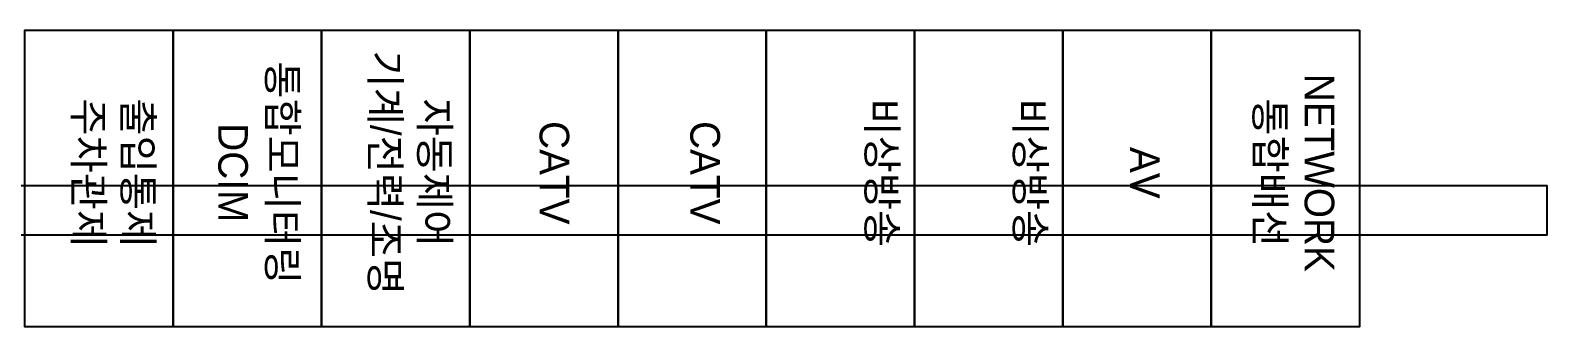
# Model space of a CAD drawing. Header units: millimetres. Extents: x 89450 to 753248, y -530175 to 1209785.
# Drawn here: x 441527 to 447662, y -108250 to -107050 of the extents above; entities that cross this region are included whole.
import ezdxf

# ---------------------------------------------------------------- set-up
doc = ezdxf.new("R2010")
doc.units = ezdxf.units.MM
doc.header["$LTSCALE"] = 150
doc.layers.add('------19 Communication Etc', color=3, linetype='Continuous')
doc.layers.add('-----99 EPMS CABLE DUCT', color=4, linetype='Continuous')
doc.styles.add('ELEC', font='')
doc.styles.get('ELEC').set_extended_font_data('Dotum')

msp = doc.modelspace()

# ---------------------------------------------------------------- linework, layer by layer
at = {"layer": '------19 Communication Etc', "elevation": 0}
for points in [[(442105, -107050), (442105, -108250), (441505, -108250), (441505, -107050)], [(442705, -107050), (442705, -108250), (442105, -108250), (442105, -107050)], [(443305, -107050), (443305, -108250), (442705, -108250), (442705, -107050)], [(443905, -107050), (443905, -108250), (443305, -108250), (443305, -107050)], [(444505, -107050), (444505, -108250), (443905, -108250), (443905, -107050)], [(445105, -107050), (445105, -108250), (444505, -108250), (444505, -107050)], [(445705, -107050), (445705, -108250), (445105, -108250), (445105, -107050)], [(446305, -107050), (446305, -108250), (445705, -108250), (445705, -107050)], [(446905, -107050), (446905, -108250), (446305, -108250), (446305, -107050)]]:
    msp.add_lwpolyline(points, close=True, dxfattribs=at)
at = {"layer": '-----99 EPMS CABLE DUCT'}
msp.add_lwpolyline([(433174.5, -107878.8), (433174.5, -107678.8), (447662.4, -107678.8), (447662.4, -107878.8)], close=True, dxfattribs=at)

# ---------------------------------------------------------------- texts
at = {"layer": '------19 Communication Etc', "char_height": 120, "attachment_point": 5, "rotation": 270, "style": 'ELEC'}
for s, insert in [('{\\fGulim|b0|i0|c129|p50;통합모니터링\\PDCIM}', (442446.6, -107626.9)), ('{\\fGulim|b0|i0|c129|p50;자동제어\\P기계/전력/조명}', (443056.6, -107626.9)), ('{\\fGulim|b0|i0|c129|p50;NETWORK\\P통합배선}', (446636.6, -107626.9)), ('{\\fGulim|b0|i0|c129|p50;출입통제\\P주차관제}', (441856.6, -107626.9)), ('{\\fGulim|b0|i0|c129|p50;비상방송}', (444966.6, -107626.9)), ('{\\fGulim|b0|i0|c129|p50;비상방송}', (445566.6, -107626.9)), ('{\\fGulim|b0|i0|c129|p50;CATV}', (443646.6, -107626.9)), ('{\\fGulim|b0|i0|c129|p50;CATV}', (444256.6, -107626.9)), ('{\\fGulim|b0|i0|c129|p50;AV}', (446036.6, -107626.9))]:
    msp.add_mtext_dynamic_manual_height_columns(s, width=1696.429, gutter_width=12.5, heights=[0], dxfattribs=dict(at, insert=insert))

doc.saveas('drawing.dxf')
